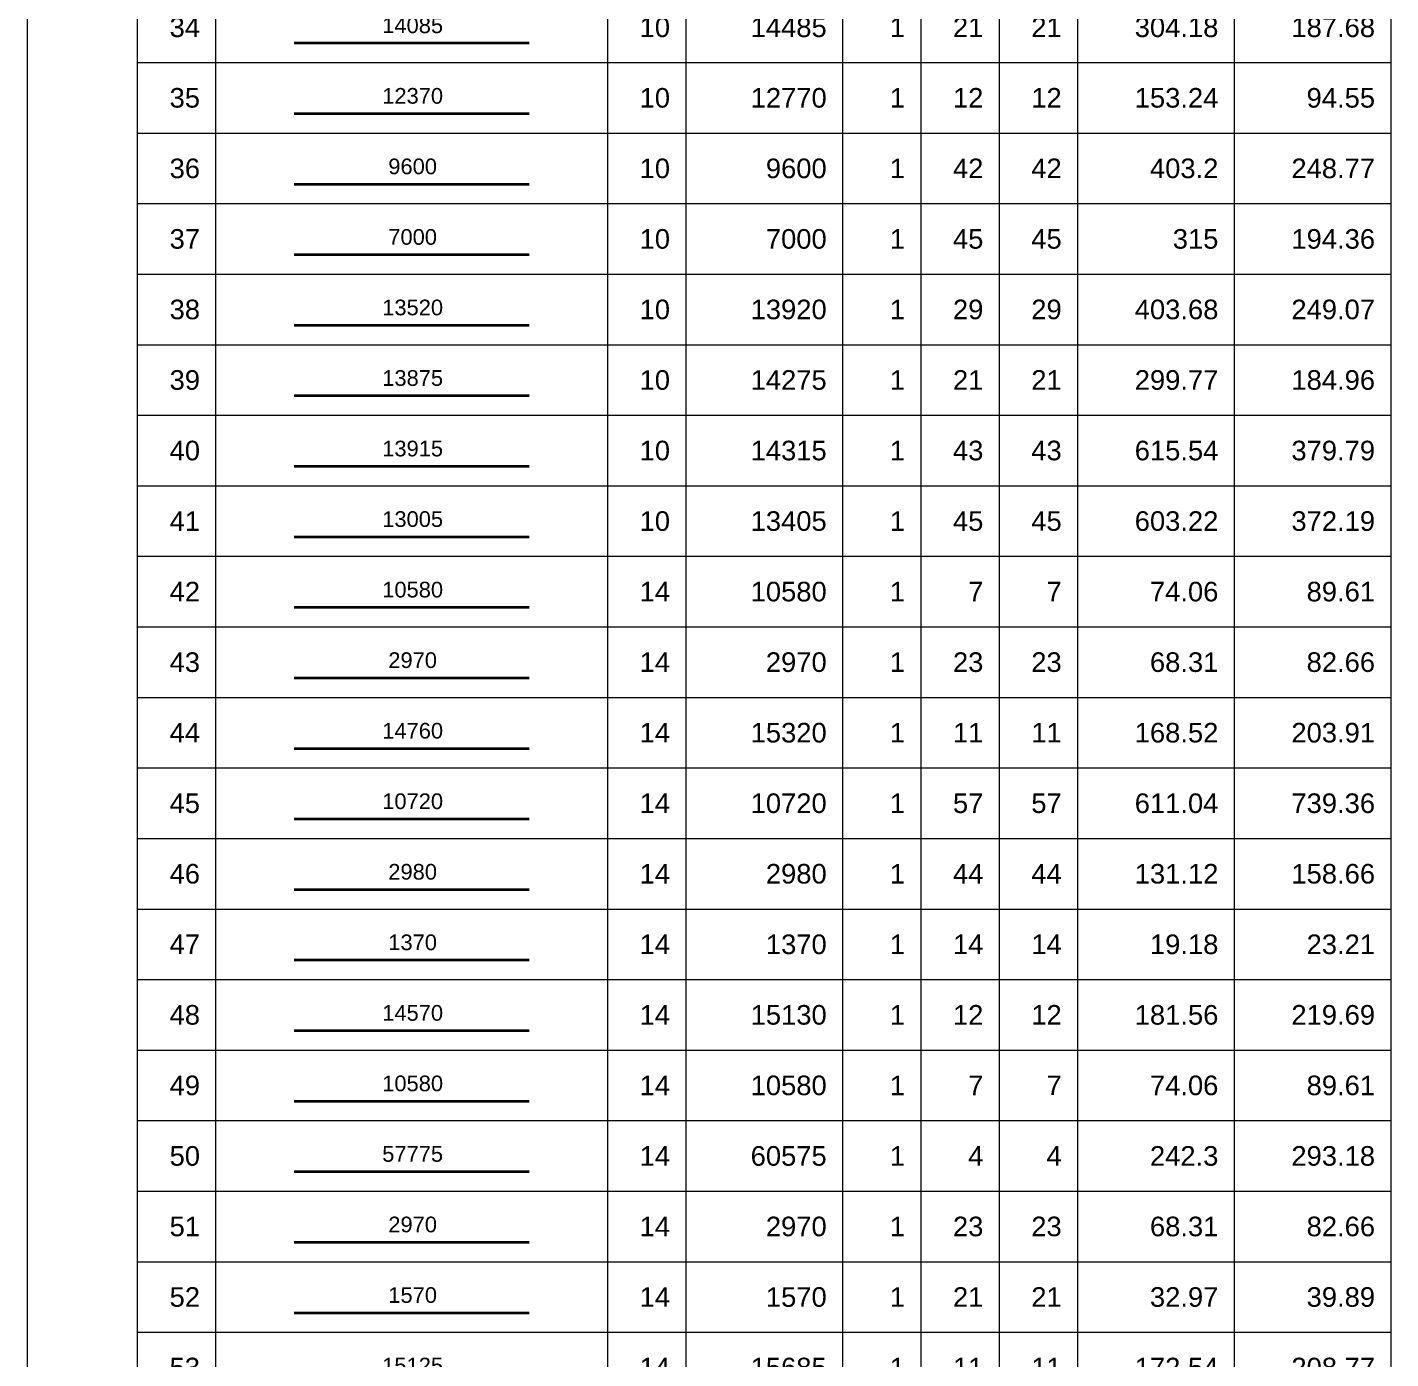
# Model space of a CAD drawing. Header units: millimetres. Extents: x -179076 to 505271, y -44005 to 99253.
# Drawn here: x -26283 to -8878, y 49258 to 66245 of the extents above; entities that cross this region are included whole.
import ezdxf
from ezdxf.enums import TextEntityAlignment as Align

# ---------------------------------------------------------------- set-up
doc = ezdxf.new("R2010")
doc.units = ezdxf.units.MM
for name, color, linetype, lineweight in [('NDC_S_REBAR', 4, 'Continuous', 35), ('NDC_S_VN TEXT', 7, 'Continuous', 20), ('NDC_Table', 3, 'Continuous', 20)]:
    doc.layers.add(name, color=color, linetype=linetype, lineweight=lineweight)
doc.styles.add('ARIAL', font='arial.ttf', dxfattribs={"width": 0.8})

# ---------------------------------------------------------------- blocks, each defined once
blk = doc.blocks.new('dang01')
at = {"layer": 'NDC_S_REBAR'}
blk.add_line((3405, -650), (6405, -650), dxfattribs=at)
at = {"layer": 'NDC_Table'}
for p, q in [((0, 0), (0, -900)), ((1405, 0), (1405, -900)), ((2405, 0), (2405, -900)), ((7405, 0), (7405, -900)), ((8405, 0), (8405, -900)), ((10405, 0), (10405, -900)), ((11405, 0), (11405, -900)), ((12405, 0), (12405, -900)), ((13405, 0), (13405, -900)), ((15405, 0), (15405, -900)), ((17405, 0), (17405, -900)), ((1405, -900), (17405, -900))]:
    blk.add_line(p, q, dxfattribs=at)
at = {"layer": 'NDC_S_VN TEXT', "style": 'ARIAL'}
for p in [(2205, -450), (8205, -450), (10205, -450), (11205, -450), (12205, -450), (13205, -450), (15205, -450), (17205, -450)]:
    blk.add_attdef('D03', text='', height=250, dxfattribs=at).set_placement(p, align=Align.MIDDLE_RIGHT)
blk.add_attdef('00000000', text='', height=200, dxfattribs=at).set_placement((4920, -425), align=Align.MIDDLE_CENTER)

msp = doc.modelspace()

# ---------------------------------------------------------------- block references
at = {"layer": 'NDC_Table'}
ref = msp.add_blockref('dang01', (-26283.5, 66695.5), dxfattribs=at)
ref.add_attrib('D03', '34', dxfattribs={"layer": 'NDC_S_VN TEXT', "height": 250, "style": 'ARIAL'}).set_placement((-24078.2, 66245.5), align=Align.MIDDLE_RIGHT)
ref.add_attrib('00000000', '14085', dxfattribs={"layer": 'NDC_S_VN TEXT', "height": 200, "style": 'ARIAL'}).set_placement((-21363.9, 66270.7), align=Align.MIDDLE_CENTER)
ref.add_attrib('D03', '10', dxfattribs={"layer": 'NDC_S_VN TEXT', "height": 250, "style": 'ARIAL'}).set_placement((-18078.2, 66245.5), align=Align.MIDDLE_RIGHT)
ref.add_attrib('D03', '14485', dxfattribs={"layer": 'NDC_S_VN TEXT', "height": 250, "style": 'ARIAL'}).set_placement((-16078.2, 66245.5), align=Align.MIDDLE_RIGHT)
ref.add_attrib('D03', '1', dxfattribs={"layer": 'NDC_S_VN TEXT', "height": 250, "style": 'ARIAL'}).set_placement((-15078.2, 66245.5), align=Align.MIDDLE_RIGHT)
ref.add_attrib('D03', '21', dxfattribs={"layer": 'NDC_S_VN TEXT', "height": 250, "style": 'ARIAL'}).set_placement((-14078.2, 66245.5), align=Align.MIDDLE_RIGHT)
ref.add_attrib('D03', '21', dxfattribs={"layer": 'NDC_S_VN TEXT', "height": 250, "style": 'ARIAL'}).set_placement((-13078.2, 66245.8), align=Align.MIDDLE_RIGHT)
ref.add_attrib('D03', '304.18', dxfattribs={"layer": 'NDC_S_VN TEXT', "height": 250, "style": 'ARIAL'}).set_placement((-11078.2, 66245.5), align=Align.MIDDLE_RIGHT)
ref.add_attrib('D03', '187.68', dxfattribs={"layer": 'NDC_S_VN TEXT', "height": 250, "style": 'ARIAL'}).set_placement((-9078.2, 66245.5), align=Align.MIDDLE_RIGHT)
ref = msp.add_blockref('dang01', (-26283.5, 65795.5), dxfattribs=at)
ref.add_attrib('D03', '35', dxfattribs={"layer": 'NDC_S_VN TEXT', "height": 250, "style": 'ARIAL'}).set_placement((-24078.2, 65345.5), align=Align.MIDDLE_RIGHT)
ref.add_attrib('00000000', '12370', dxfattribs={"layer": 'NDC_S_VN TEXT', "height": 200, "style": 'ARIAL'}).set_placement((-21363.9, 65370.7), align=Align.MIDDLE_CENTER)
ref.add_attrib('D03', '10', dxfattribs={"layer": 'NDC_S_VN TEXT', "height": 250, "style": 'ARIAL'}).set_placement((-18078.2, 65345.5), align=Align.MIDDLE_RIGHT)
ref.add_attrib('D03', '12770', dxfattribs={"layer": 'NDC_S_VN TEXT', "height": 250, "style": 'ARIAL'}).set_placement((-16078.2, 65345.5), align=Align.MIDDLE_RIGHT)
ref.add_attrib('D03', '1', dxfattribs={"layer": 'NDC_S_VN TEXT', "height": 250, "style": 'ARIAL'}).set_placement((-15078.2, 65345.5), align=Align.MIDDLE_RIGHT)
ref.add_attrib('D03', '12', dxfattribs={"layer": 'NDC_S_VN TEXT', "height": 250, "style": 'ARIAL'}).set_placement((-14078.2, 65345.5), align=Align.MIDDLE_RIGHT)
ref.add_attrib('D03', '12', dxfattribs={"layer": 'NDC_S_VN TEXT', "height": 250, "style": 'ARIAL'}).set_placement((-13078.2, 65345.8), align=Align.MIDDLE_RIGHT)
ref.add_attrib('D03', '153.24', dxfattribs={"layer": 'NDC_S_VN TEXT', "height": 250, "style": 'ARIAL'}).set_placement((-11078.2, 65345.5), align=Align.MIDDLE_RIGHT)
ref.add_attrib('D03', '94.55', dxfattribs={"layer": 'NDC_S_VN TEXT', "height": 250, "style": 'ARIAL'}).set_placement((-9078.2, 65345.5), align=Align.MIDDLE_RIGHT)
ref = msp.add_blockref('dang01', (-26283.5, 64895.5), dxfattribs=at)
ref.add_attrib('D03', '36', dxfattribs={"layer": 'NDC_S_VN TEXT', "height": 250, "style": 'ARIAL'}).set_placement((-24078.2, 64445.5), align=Align.MIDDLE_RIGHT)
ref.add_attrib('00000000', '9600', dxfattribs={"layer": 'NDC_S_VN TEXT', "height": 200, "style": 'ARIAL'}).set_placement((-21363.9, 64470.7), align=Align.MIDDLE_CENTER)
ref.add_attrib('D03', '10', dxfattribs={"layer": 'NDC_S_VN TEXT', "height": 250, "style": 'ARIAL'}).set_placement((-18078.2, 64445.5), align=Align.MIDDLE_RIGHT)
ref.add_attrib('D03', '9600', dxfattribs={"layer": 'NDC_S_VN TEXT', "height": 250, "style": 'ARIAL'}).set_placement((-16078.2, 64445.5), align=Align.MIDDLE_RIGHT)
ref.add_attrib('D03', '1', dxfattribs={"layer": 'NDC_S_VN TEXT', "height": 250, "style": 'ARIAL'}).set_placement((-15078.2, 64445.5), align=Align.MIDDLE_RIGHT)
ref.add_attrib('D03', '42', dxfattribs={"layer": 'NDC_S_VN TEXT', "height": 250, "style": 'ARIAL'}).set_placement((-14078.2, 64445.5), align=Align.MIDDLE_RIGHT)
ref.add_attrib('D03', '42', dxfattribs={"layer": 'NDC_S_VN TEXT', "height": 250, "style": 'ARIAL'}).set_placement((-13078.2, 64445.8), align=Align.MIDDLE_RIGHT)
ref.add_attrib('D03', '403.2', dxfattribs={"layer": 'NDC_S_VN TEXT', "height": 250, "style": 'ARIAL'}).set_placement((-11078.2, 64445.5), align=Align.MIDDLE_RIGHT)
ref.add_attrib('D03', '248.77', dxfattribs={"layer": 'NDC_S_VN TEXT', "height": 250, "style": 'ARIAL'}).set_placement((-9078.2, 64445.5), align=Align.MIDDLE_RIGHT)
ref = msp.add_blockref('dang01', (-26283.5, 63995.5), dxfattribs=at)
ref.add_attrib('D03', '37', dxfattribs={"layer": 'NDC_S_VN TEXT', "height": 250, "style": 'ARIAL'}).set_placement((-24078.2, 63545.5), align=Align.MIDDLE_RIGHT)
ref.add_attrib('00000000', '7000', dxfattribs={"layer": 'NDC_S_VN TEXT', "height": 200, "style": 'ARIAL'}).set_placement((-21363.9, 63570.7), align=Align.MIDDLE_CENTER)
ref.add_attrib('D03', '10', dxfattribs={"layer": 'NDC_S_VN TEXT', "height": 250, "style": 'ARIAL'}).set_placement((-18078.2, 63545.5), align=Align.MIDDLE_RIGHT)
ref.add_attrib('D03', '7000', dxfattribs={"layer": 'NDC_S_VN TEXT', "height": 250, "style": 'ARIAL'}).set_placement((-16078.2, 63545.5), align=Align.MIDDLE_RIGHT)
ref.add_attrib('D03', '1', dxfattribs={"layer": 'NDC_S_VN TEXT', "height": 250, "style": 'ARIAL'}).set_placement((-15078.2, 63545.5), align=Align.MIDDLE_RIGHT)
ref.add_attrib('D03', '45', dxfattribs={"layer": 'NDC_S_VN TEXT', "height": 250, "style": 'ARIAL'}).set_placement((-14078.2, 63545.5), align=Align.MIDDLE_RIGHT)
ref.add_attrib('D03', '45', dxfattribs={"layer": 'NDC_S_VN TEXT', "height": 250, "style": 'ARIAL'}).set_placement((-13078.2, 63545.8), align=Align.MIDDLE_RIGHT)
ref.add_attrib('D03', '315', dxfattribs={"layer": 'NDC_S_VN TEXT', "height": 250, "style": 'ARIAL'}).set_placement((-11078.2, 63545.5), align=Align.MIDDLE_RIGHT)
ref.add_attrib('D03', '194.36', dxfattribs={"layer": 'NDC_S_VN TEXT', "height": 250, "style": 'ARIAL'}).set_placement((-9078.2, 63545.5), align=Align.MIDDLE_RIGHT)
ref = msp.add_blockref('dang01', (-26283.5, 63095.5), dxfattribs=at)
ref.add_attrib('D03', '38', dxfattribs={"layer": 'NDC_S_VN TEXT', "height": 250, "style": 'ARIAL'}).set_placement((-24078.2, 62645.5), align=Align.MIDDLE_RIGHT)
ref.add_attrib('00000000', '13520', dxfattribs={"layer": 'NDC_S_VN TEXT', "height": 200, "style": 'ARIAL'}).set_placement((-21363.9, 62670.7), align=Align.MIDDLE_CENTER)
ref.add_attrib('D03', '10', dxfattribs={"layer": 'NDC_S_VN TEXT', "height": 250, "style": 'ARIAL'}).set_placement((-18078.2, 62645.5), align=Align.MIDDLE_RIGHT)
ref.add_attrib('D03', '13920', dxfattribs={"layer": 'NDC_S_VN TEXT', "height": 250, "style": 'ARIAL'}).set_placement((-16078.2, 62645.5), align=Align.MIDDLE_RIGHT)
ref.add_attrib('D03', '1', dxfattribs={"layer": 'NDC_S_VN TEXT', "height": 250, "style": 'ARIAL'}).set_placement((-15078.2, 62645.5), align=Align.MIDDLE_RIGHT)
ref.add_attrib('D03', '29', dxfattribs={"layer": 'NDC_S_VN TEXT', "height": 250, "style": 'ARIAL'}).set_placement((-14078.2, 62645.5), align=Align.MIDDLE_RIGHT)
ref.add_attrib('D03', '29', dxfattribs={"layer": 'NDC_S_VN TEXT', "height": 250, "style": 'ARIAL'}).set_placement((-13078.2, 62645.8), align=Align.MIDDLE_RIGHT)
ref.add_attrib('D03', '403.68', dxfattribs={"layer": 'NDC_S_VN TEXT', "height": 250, "style": 'ARIAL'}).set_placement((-11078.2, 62645.5), align=Align.MIDDLE_RIGHT)
ref.add_attrib('D03', '249.07', dxfattribs={"layer": 'NDC_S_VN TEXT', "height": 250, "style": 'ARIAL'}).set_placement((-9078.2, 62645.5), align=Align.MIDDLE_RIGHT)
ref = msp.add_blockref('dang01', (-26283.5, 62195.5), dxfattribs=at)
ref.add_attrib('D03', '39', dxfattribs={"layer": 'NDC_S_VN TEXT', "height": 250, "style": 'ARIAL'}).set_placement((-24078.2, 61745.5), align=Align.MIDDLE_RIGHT)
ref.add_attrib('00000000', '13875', dxfattribs={"layer": 'NDC_S_VN TEXT', "height": 200, "style": 'ARIAL'}).set_placement((-21363.9, 61770.7), align=Align.MIDDLE_CENTER)
ref.add_attrib('D03', '10', dxfattribs={"layer": 'NDC_S_VN TEXT', "height": 250, "style": 'ARIAL'}).set_placement((-18078.2, 61745.5), align=Align.MIDDLE_RIGHT)
ref.add_attrib('D03', '14275', dxfattribs={"layer": 'NDC_S_VN TEXT', "height": 250, "style": 'ARIAL'}).set_placement((-16078.2, 61745.5), align=Align.MIDDLE_RIGHT)
ref.add_attrib('D03', '1', dxfattribs={"layer": 'NDC_S_VN TEXT', "height": 250, "style": 'ARIAL'}).set_placement((-15078.2, 61745.5), align=Align.MIDDLE_RIGHT)
ref.add_attrib('D03', '21', dxfattribs={"layer": 'NDC_S_VN TEXT', "height": 250, "style": 'ARIAL'}).set_placement((-14078.2, 61745.5), align=Align.MIDDLE_RIGHT)
ref.add_attrib('D03', '21', dxfattribs={"layer": 'NDC_S_VN TEXT', "height": 250, "style": 'ARIAL'}).set_placement((-13078.2, 61745.8), align=Align.MIDDLE_RIGHT)
ref.add_attrib('D03', '299.77', dxfattribs={"layer": 'NDC_S_VN TEXT', "height": 250, "style": 'ARIAL'}).set_placement((-11078.2, 61745.5), align=Align.MIDDLE_RIGHT)
ref.add_attrib('D03', '184.96', dxfattribs={"layer": 'NDC_S_VN TEXT', "height": 250, "style": 'ARIAL'}).set_placement((-9078.2, 61745.5), align=Align.MIDDLE_RIGHT)
ref = msp.add_blockref('dang01', (-26283.5, 61295.5), dxfattribs=at)
ref.add_attrib('D03', '40', dxfattribs={"layer": 'NDC_S_VN TEXT', "height": 250, "style": 'ARIAL'}).set_placement((-24078.2, 60845.5), align=Align.MIDDLE_RIGHT)
ref.add_attrib('00000000', '13915', dxfattribs={"layer": 'NDC_S_VN TEXT', "height": 200, "style": 'ARIAL'}).set_placement((-21363.9, 60870.7), align=Align.MIDDLE_CENTER)
ref.add_attrib('D03', '10', dxfattribs={"layer": 'NDC_S_VN TEXT', "height": 250, "style": 'ARIAL'}).set_placement((-18078.2, 60845.5), align=Align.MIDDLE_RIGHT)
ref.add_attrib('D03', '14315', dxfattribs={"layer": 'NDC_S_VN TEXT', "height": 250, "style": 'ARIAL'}).set_placement((-16078.2, 60845.5), align=Align.MIDDLE_RIGHT)
ref.add_attrib('D03', '1', dxfattribs={"layer": 'NDC_S_VN TEXT', "height": 250, "style": 'ARIAL'}).set_placement((-15078.2, 60845.5), align=Align.MIDDLE_RIGHT)
ref.add_attrib('D03', '43', dxfattribs={"layer": 'NDC_S_VN TEXT', "height": 250, "style": 'ARIAL'}).set_placement((-14078.2, 60845.5), align=Align.MIDDLE_RIGHT)
ref.add_attrib('D03', '43', dxfattribs={"layer": 'NDC_S_VN TEXT', "height": 250, "style": 'ARIAL'}).set_placement((-13078.2, 60845.8), align=Align.MIDDLE_RIGHT)
ref.add_attrib('D03', '615.54', dxfattribs={"layer": 'NDC_S_VN TEXT', "height": 250, "style": 'ARIAL'}).set_placement((-11078.2, 60845.5), align=Align.MIDDLE_RIGHT)
ref.add_attrib('D03', '379.79', dxfattribs={"layer": 'NDC_S_VN TEXT', "height": 250, "style": 'ARIAL'}).set_placement((-9078.2, 60845.5), align=Align.MIDDLE_RIGHT)
ref = msp.add_blockref('dang01', (-26283.5, 60395.5), dxfattribs=at)
ref.add_attrib('D03', '41', dxfattribs={"layer": 'NDC_S_VN TEXT', "height": 250, "style": 'ARIAL'}).set_placement((-24078.2, 59945.5), align=Align.MIDDLE_RIGHT)
ref.add_attrib('00000000', '13005', dxfattribs={"layer": 'NDC_S_VN TEXT', "height": 200, "style": 'ARIAL'}).set_placement((-21363.9, 59970.7), align=Align.MIDDLE_CENTER)
ref.add_attrib('D03', '10', dxfattribs={"layer": 'NDC_S_VN TEXT', "height": 250, "style": 'ARIAL'}).set_placement((-18078.2, 59945.5), align=Align.MIDDLE_RIGHT)
ref.add_attrib('D03', '13405', dxfattribs={"layer": 'NDC_S_VN TEXT', "height": 250, "style": 'ARIAL'}).set_placement((-16078.2, 59945.5), align=Align.MIDDLE_RIGHT)
ref.add_attrib('D03', '1', dxfattribs={"layer": 'NDC_S_VN TEXT', "height": 250, "style": 'ARIAL'}).set_placement((-15078.2, 59945.5), align=Align.MIDDLE_RIGHT)
ref.add_attrib('D03', '45', dxfattribs={"layer": 'NDC_S_VN TEXT', "height": 250, "style": 'ARIAL'}).set_placement((-14078.2, 59945.5), align=Align.MIDDLE_RIGHT)
ref.add_attrib('D03', '45', dxfattribs={"layer": 'NDC_S_VN TEXT', "height": 250, "style": 'ARIAL'}).set_placement((-13078.2, 59945.8), align=Align.MIDDLE_RIGHT)
ref.add_attrib('D03', '603.22', dxfattribs={"layer": 'NDC_S_VN TEXT', "height": 250, "style": 'ARIAL'}).set_placement((-11078.2, 59945.5), align=Align.MIDDLE_RIGHT)
ref.add_attrib('D03', '372.19', dxfattribs={"layer": 'NDC_S_VN TEXT', "height": 250, "style": 'ARIAL'}).set_placement((-9078.2, 59945.5), align=Align.MIDDLE_RIGHT)
ref = msp.add_blockref('dang01', (-26283.5, 59495.5), dxfattribs=at)
ref.add_attrib('D03', '42', dxfattribs={"layer": 'NDC_S_VN TEXT', "height": 250, "style": 'ARIAL'}).set_placement((-24078.2, 59045.5), align=Align.MIDDLE_RIGHT)
ref.add_attrib('00000000', '10580', dxfattribs={"layer": 'NDC_S_VN TEXT', "height": 200, "style": 'ARIAL'}).set_placement((-21363.9, 59070.7), align=Align.MIDDLE_CENTER)
ref.add_attrib('D03', '14', dxfattribs={"layer": 'NDC_S_VN TEXT', "height": 250, "style": 'ARIAL'}).set_placement((-18078.2, 59045.5), align=Align.MIDDLE_RIGHT)
ref.add_attrib('D03', '10580', dxfattribs={"layer": 'NDC_S_VN TEXT', "height": 250, "style": 'ARIAL'}).set_placement((-16078.2, 59045.5), align=Align.MIDDLE_RIGHT)
ref.add_attrib('D03', '1', dxfattribs={"layer": 'NDC_S_VN TEXT', "height": 250, "style": 'ARIAL'}).set_placement((-15078.2, 59045.5), align=Align.MIDDLE_RIGHT)
ref.add_attrib('D03', '7', dxfattribs={"layer": 'NDC_S_VN TEXT', "height": 250, "style": 'ARIAL'}).set_placement((-14078.2, 59045.5), align=Align.MIDDLE_RIGHT)
ref.add_attrib('D03', '7', dxfattribs={"layer": 'NDC_S_VN TEXT', "height": 250, "style": 'ARIAL'}).set_placement((-13078.2, 59045.8), align=Align.MIDDLE_RIGHT)
ref.add_attrib('D03', '74.06', dxfattribs={"layer": 'NDC_S_VN TEXT', "height": 250, "style": 'ARIAL'}).set_placement((-11078.2, 59045.5), align=Align.MIDDLE_RIGHT)
ref.add_attrib('D03', '89.61', dxfattribs={"layer": 'NDC_S_VN TEXT', "height": 250, "style": 'ARIAL'}).set_placement((-9078.2, 59045.5), align=Align.MIDDLE_RIGHT)
ref = msp.add_blockref('dang01', (-26283.5, 58595.5), dxfattribs=at)
ref.add_attrib('D03', '43', dxfattribs={"layer": 'NDC_S_VN TEXT', "height": 250, "style": 'ARIAL'}).set_placement((-24078.2, 58145.5), align=Align.MIDDLE_RIGHT)
ref.add_attrib('00000000', '2970', dxfattribs={"layer": 'NDC_S_VN TEXT', "height": 200, "style": 'ARIAL'}).set_placement((-21363.9, 58170.7), align=Align.MIDDLE_CENTER)
ref.add_attrib('D03', '14', dxfattribs={"layer": 'NDC_S_VN TEXT', "height": 250, "style": 'ARIAL'}).set_placement((-18078.2, 58145.5), align=Align.MIDDLE_RIGHT)
ref.add_attrib('D03', '2970', dxfattribs={"layer": 'NDC_S_VN TEXT', "height": 250, "style": 'ARIAL'}).set_placement((-16078.2, 58145.5), align=Align.MIDDLE_RIGHT)
ref.add_attrib('D03', '1', dxfattribs={"layer": 'NDC_S_VN TEXT', "height": 250, "style": 'ARIAL'}).set_placement((-15078.2, 58145.5), align=Align.MIDDLE_RIGHT)
ref.add_attrib('D03', '23', dxfattribs={"layer": 'NDC_S_VN TEXT', "height": 250, "style": 'ARIAL'}).set_placement((-14078.2, 58145.5), align=Align.MIDDLE_RIGHT)
ref.add_attrib('D03', '23', dxfattribs={"layer": 'NDC_S_VN TEXT', "height": 250, "style": 'ARIAL'}).set_placement((-13078.2, 58145.8), align=Align.MIDDLE_RIGHT)
ref.add_attrib('D03', '68.31', dxfattribs={"layer": 'NDC_S_VN TEXT', "height": 250, "style": 'ARIAL'}).set_placement((-11078.2, 58145.5), align=Align.MIDDLE_RIGHT)
ref.add_attrib('D03', '82.66', dxfattribs={"layer": 'NDC_S_VN TEXT', "height": 250, "style": 'ARIAL'}).set_placement((-9078.2, 58145.5), align=Align.MIDDLE_RIGHT)
ref = msp.add_blockref('dang01', (-26283.5, 57695.5), dxfattribs=at)
ref.add_attrib('D03', '44', dxfattribs={"layer": 'NDC_S_VN TEXT', "height": 250, "style": 'ARIAL'}).set_placement((-24078.2, 57245.5), align=Align.MIDDLE_RIGHT)
ref.add_attrib('00000000', '14760', dxfattribs={"layer": 'NDC_S_VN TEXT', "height": 200, "style": 'ARIAL'}).set_placement((-21363.9, 57270.7), align=Align.MIDDLE_CENTER)
ref.add_attrib('D03', '14', dxfattribs={"layer": 'NDC_S_VN TEXT', "height": 250, "style": 'ARIAL'}).set_placement((-18078.2, 57245.5), align=Align.MIDDLE_RIGHT)
ref.add_attrib('D03', '15320', dxfattribs={"layer": 'NDC_S_VN TEXT', "height": 250, "style": 'ARIAL'}).set_placement((-16078.2, 57245.5), align=Align.MIDDLE_RIGHT)
ref.add_attrib('D03', '1', dxfattribs={"layer": 'NDC_S_VN TEXT', "height": 250, "style": 'ARIAL'}).set_placement((-15078.2, 57245.5), align=Align.MIDDLE_RIGHT)
ref.add_attrib('D03', '11', dxfattribs={"layer": 'NDC_S_VN TEXT', "height": 250, "style": 'ARIAL'}).set_placement((-14078.2, 57245.5), align=Align.MIDDLE_RIGHT)
ref.add_attrib('D03', '11', dxfattribs={"layer": 'NDC_S_VN TEXT', "height": 250, "style": 'ARIAL'}).set_placement((-13078.2, 57245.8), align=Align.MIDDLE_RIGHT)
ref.add_attrib('D03', '168.52', dxfattribs={"layer": 'NDC_S_VN TEXT', "height": 250, "style": 'ARIAL'}).set_placement((-11078.2, 57245.5), align=Align.MIDDLE_RIGHT)
ref.add_attrib('D03', '203.91', dxfattribs={"layer": 'NDC_S_VN TEXT', "height": 250, "style": 'ARIAL'}).set_placement((-9078.2, 57245.5), align=Align.MIDDLE_RIGHT)
ref = msp.add_blockref('dang01', (-26283.5, 56795.5), dxfattribs=at)
ref.add_attrib('D03', '45', dxfattribs={"layer": 'NDC_S_VN TEXT', "height": 250, "style": 'ARIAL'}).set_placement((-24078.2, 56345.5), align=Align.MIDDLE_RIGHT)
ref.add_attrib('00000000', '10720', dxfattribs={"layer": 'NDC_S_VN TEXT', "height": 200, "style": 'ARIAL'}).set_placement((-21363.9, 56370.7), align=Align.MIDDLE_CENTER)
ref.add_attrib('D03', '14', dxfattribs={"layer": 'NDC_S_VN TEXT', "height": 250, "style": 'ARIAL'}).set_placement((-18078.2, 56345.5), align=Align.MIDDLE_RIGHT)
ref.add_attrib('D03', '10720', dxfattribs={"layer": 'NDC_S_VN TEXT', "height": 250, "style": 'ARIAL'}).set_placement((-16078.2, 56345.5), align=Align.MIDDLE_RIGHT)
ref.add_attrib('D03', '1', dxfattribs={"layer": 'NDC_S_VN TEXT', "height": 250, "style": 'ARIAL'}).set_placement((-15078.2, 56345.5), align=Align.MIDDLE_RIGHT)
ref.add_attrib('D03', '57', dxfattribs={"layer": 'NDC_S_VN TEXT', "height": 250, "style": 'ARIAL'}).set_placement((-14078.2, 56345.5), align=Align.MIDDLE_RIGHT)
ref.add_attrib('D03', '57', dxfattribs={"layer": 'NDC_S_VN TEXT', "height": 250, "style": 'ARIAL'}).set_placement((-13078.2, 56345.8), align=Align.MIDDLE_RIGHT)
ref.add_attrib('D03', '611.04', dxfattribs={"layer": 'NDC_S_VN TEXT', "height": 250, "style": 'ARIAL'}).set_placement((-11078.2, 56345.5), align=Align.MIDDLE_RIGHT)
ref.add_attrib('D03', '739.36', dxfattribs={"layer": 'NDC_S_VN TEXT', "height": 250, "style": 'ARIAL'}).set_placement((-9078.2, 56345.5), align=Align.MIDDLE_RIGHT)
ref = msp.add_blockref('dang01', (-26283.5, 55895.5), dxfattribs=at)
ref.add_attrib('D03', '46', dxfattribs={"layer": 'NDC_S_VN TEXT', "height": 250, "style": 'ARIAL'}).set_placement((-24078.2, 55445.5), align=Align.MIDDLE_RIGHT)
ref.add_attrib('00000000', '2980', dxfattribs={"layer": 'NDC_S_VN TEXT', "height": 200, "style": 'ARIAL'}).set_placement((-21363.9, 55470.7), align=Align.MIDDLE_CENTER)
ref.add_attrib('D03', '14', dxfattribs={"layer": 'NDC_S_VN TEXT', "height": 250, "style": 'ARIAL'}).set_placement((-18078.2, 55445.5), align=Align.MIDDLE_RIGHT)
ref.add_attrib('D03', '2980', dxfattribs={"layer": 'NDC_S_VN TEXT', "height": 250, "style": 'ARIAL'}).set_placement((-16078.2, 55445.5), align=Align.MIDDLE_RIGHT)
ref.add_attrib('D03', '1', dxfattribs={"layer": 'NDC_S_VN TEXT', "height": 250, "style": 'ARIAL'}).set_placement((-15078.2, 55445.5), align=Align.MIDDLE_RIGHT)
ref.add_attrib('D03', '44', dxfattribs={"layer": 'NDC_S_VN TEXT', "height": 250, "style": 'ARIAL'}).set_placement((-14078.2, 55445.5), align=Align.MIDDLE_RIGHT)
ref.add_attrib('D03', '44', dxfattribs={"layer": 'NDC_S_VN TEXT', "height": 250, "style": 'ARIAL'}).set_placement((-13078.2, 55445.8), align=Align.MIDDLE_RIGHT)
ref.add_attrib('D03', '131.12', dxfattribs={"layer": 'NDC_S_VN TEXT', "height": 250, "style": 'ARIAL'}).set_placement((-11078.2, 55445.5), align=Align.MIDDLE_RIGHT)
ref.add_attrib('D03', '158.66', dxfattribs={"layer": 'NDC_S_VN TEXT', "height": 250, "style": 'ARIAL'}).set_placement((-9078.2, 55445.5), align=Align.MIDDLE_RIGHT)
ref = msp.add_blockref('dang01', (-26283.5, 54995.5), dxfattribs=at)
ref.add_attrib('D03', '47', dxfattribs={"layer": 'NDC_S_VN TEXT', "height": 250, "style": 'ARIAL'}).set_placement((-24078.2, 54545.5), align=Align.MIDDLE_RIGHT)
ref.add_attrib('00000000', '1370', dxfattribs={"layer": 'NDC_S_VN TEXT', "height": 200, "style": 'ARIAL'}).set_placement((-21363.9, 54570.7), align=Align.MIDDLE_CENTER)
ref.add_attrib('D03', '14', dxfattribs={"layer": 'NDC_S_VN TEXT', "height": 250, "style": 'ARIAL'}).set_placement((-18078.2, 54545.5), align=Align.MIDDLE_RIGHT)
ref.add_attrib('D03', '1370', dxfattribs={"layer": 'NDC_S_VN TEXT', "height": 250, "style": 'ARIAL'}).set_placement((-16078.2, 54545.5), align=Align.MIDDLE_RIGHT)
ref.add_attrib('D03', '1', dxfattribs={"layer": 'NDC_S_VN TEXT', "height": 250, "style": 'ARIAL'}).set_placement((-15078.2, 54545.5), align=Align.MIDDLE_RIGHT)
ref.add_attrib('D03', '14', dxfattribs={"layer": 'NDC_S_VN TEXT', "height": 250, "style": 'ARIAL'}).set_placement((-14078.2, 54545.5), align=Align.MIDDLE_RIGHT)
ref.add_attrib('D03', '14', dxfattribs={"layer": 'NDC_S_VN TEXT', "height": 250, "style": 'ARIAL'}).set_placement((-13078.2, 54545.8), align=Align.MIDDLE_RIGHT)
ref.add_attrib('D03', '19.18', dxfattribs={"layer": 'NDC_S_VN TEXT', "height": 250, "style": 'ARIAL'}).set_placement((-11078.2, 54545.5), align=Align.MIDDLE_RIGHT)
ref.add_attrib('D03', '23.21', dxfattribs={"layer": 'NDC_S_VN TEXT', "height": 250, "style": 'ARIAL'}).set_placement((-9078.2, 54545.5), align=Align.MIDDLE_RIGHT)
ref = msp.add_blockref('dang01', (-26283.5, 54095.5), dxfattribs=at)
ref.add_attrib('D03', '48', dxfattribs={"layer": 'NDC_S_VN TEXT', "height": 250, "style": 'ARIAL'}).set_placement((-24078.2, 53645.5), align=Align.MIDDLE_RIGHT)
ref.add_attrib('00000000', '14570', dxfattribs={"layer": 'NDC_S_VN TEXT', "height": 200, "style": 'ARIAL'}).set_placement((-21363.9, 53670.7), align=Align.MIDDLE_CENTER)
ref.add_attrib('D03', '14', dxfattribs={"layer": 'NDC_S_VN TEXT', "height": 250, "style": 'ARIAL'}).set_placement((-18078.2, 53645.5), align=Align.MIDDLE_RIGHT)
ref.add_attrib('D03', '15130', dxfattribs={"layer": 'NDC_S_VN TEXT', "height": 250, "style": 'ARIAL'}).set_placement((-16078.2, 53645.5), align=Align.MIDDLE_RIGHT)
ref.add_attrib('D03', '1', dxfattribs={"layer": 'NDC_S_VN TEXT', "height": 250, "style": 'ARIAL'}).set_placement((-15078.2, 53645.5), align=Align.MIDDLE_RIGHT)
ref.add_attrib('D03', '12', dxfattribs={"layer": 'NDC_S_VN TEXT', "height": 250, "style": 'ARIAL'}).set_placement((-14078.2, 53645.5), align=Align.MIDDLE_RIGHT)
ref.add_attrib('D03', '12', dxfattribs={"layer": 'NDC_S_VN TEXT', "height": 250, "style": 'ARIAL'}).set_placement((-13078.2, 53645.8), align=Align.MIDDLE_RIGHT)
ref.add_attrib('D03', '181.56', dxfattribs={"layer": 'NDC_S_VN TEXT', "height": 250, "style": 'ARIAL'}).set_placement((-11078.2, 53645.5), align=Align.MIDDLE_RIGHT)
ref.add_attrib('D03', '219.69', dxfattribs={"layer": 'NDC_S_VN TEXT', "height": 250, "style": 'ARIAL'}).set_placement((-9078.2, 53645.5), align=Align.MIDDLE_RIGHT)
ref = msp.add_blockref('dang01', (-26283.5, 53195.5), dxfattribs=at)
ref.add_attrib('D03', '49', dxfattribs={"layer": 'NDC_S_VN TEXT', "height": 250, "style": 'ARIAL'}).set_placement((-24078.2, 52745.5), align=Align.MIDDLE_RIGHT)
ref.add_attrib('00000000', '10580', dxfattribs={"layer": 'NDC_S_VN TEXT', "height": 200, "style": 'ARIAL'}).set_placement((-21363.9, 52770.7), align=Align.MIDDLE_CENTER)
ref.add_attrib('D03', '14', dxfattribs={"layer": 'NDC_S_VN TEXT', "height": 250, "style": 'ARIAL'}).set_placement((-18078.2, 52745.5), align=Align.MIDDLE_RIGHT)
ref.add_attrib('D03', '10580', dxfattribs={"layer": 'NDC_S_VN TEXT', "height": 250, "style": 'ARIAL'}).set_placement((-16078.2, 52745.5), align=Align.MIDDLE_RIGHT)
ref.add_attrib('D03', '1', dxfattribs={"layer": 'NDC_S_VN TEXT', "height": 250, "style": 'ARIAL'}).set_placement((-15078.2, 52745.5), align=Align.MIDDLE_RIGHT)
ref.add_attrib('D03', '7', dxfattribs={"layer": 'NDC_S_VN TEXT', "height": 250, "style": 'ARIAL'}).set_placement((-14078.2, 52745.5), align=Align.MIDDLE_RIGHT)
ref.add_attrib('D03', '7', dxfattribs={"layer": 'NDC_S_VN TEXT', "height": 250, "style": 'ARIAL'}).set_placement((-13078.2, 52745.8), align=Align.MIDDLE_RIGHT)
ref.add_attrib('D03', '74.06', dxfattribs={"layer": 'NDC_S_VN TEXT', "height": 250, "style": 'ARIAL'}).set_placement((-11078.2, 52745.5), align=Align.MIDDLE_RIGHT)
ref.add_attrib('D03', '89.61', dxfattribs={"layer": 'NDC_S_VN TEXT', "height": 250, "style": 'ARIAL'}).set_placement((-9078.2, 52745.5), align=Align.MIDDLE_RIGHT)
ref = msp.add_blockref('dang01', (-26283.5, 52295.5), dxfattribs=at)
ref.add_attrib('D03', '50', dxfattribs={"layer": 'NDC_S_VN TEXT', "height": 250, "style": 'ARIAL'}).set_placement((-24078.2, 51845.5), align=Align.MIDDLE_RIGHT)
ref.add_attrib('00000000', '57775', dxfattribs={"layer": 'NDC_S_VN TEXT', "height": 200, "style": 'ARIAL'}).set_placement((-21363.9, 51870.7), align=Align.MIDDLE_CENTER)
ref.add_attrib('D03', '14', dxfattribs={"layer": 'NDC_S_VN TEXT', "height": 250, "style": 'ARIAL'}).set_placement((-18078.2, 51845.5), align=Align.MIDDLE_RIGHT)
ref.add_attrib('D03', '60575', dxfattribs={"layer": 'NDC_S_VN TEXT', "height": 250, "style": 'ARIAL'}).set_placement((-16078.2, 51845.5), align=Align.MIDDLE_RIGHT)
ref.add_attrib('D03', '1', dxfattribs={"layer": 'NDC_S_VN TEXT', "height": 250, "style": 'ARIAL'}).set_placement((-15078.2, 51845.5), align=Align.MIDDLE_RIGHT)
ref.add_attrib('D03', '4', dxfattribs={"layer": 'NDC_S_VN TEXT', "height": 250, "style": 'ARIAL'}).set_placement((-14078.2, 51845.5), align=Align.MIDDLE_RIGHT)
ref.add_attrib('D03', '4', dxfattribs={"layer": 'NDC_S_VN TEXT', "height": 250, "style": 'ARIAL'}).set_placement((-13078.2, 51845.8), align=Align.MIDDLE_RIGHT)
ref.add_attrib('D03', '242.3', dxfattribs={"layer": 'NDC_S_VN TEXT', "height": 250, "style": 'ARIAL'}).set_placement((-11078.2, 51845.5), align=Align.MIDDLE_RIGHT)
ref.add_attrib('D03', '293.18', dxfattribs={"layer": 'NDC_S_VN TEXT', "height": 250, "style": 'ARIAL'}).set_placement((-9078.2, 51845.5), align=Align.MIDDLE_RIGHT)
ref = msp.add_blockref('dang01', (-26283.5, 51395.5), dxfattribs=at)
ref.add_attrib('D03', '51', dxfattribs={"layer": 'NDC_S_VN TEXT', "height": 250, "style": 'ARIAL'}).set_placement((-24078.2, 50945.5), align=Align.MIDDLE_RIGHT)
ref.add_attrib('00000000', '2970', dxfattribs={"layer": 'NDC_S_VN TEXT', "height": 200, "style": 'ARIAL'}).set_placement((-21363.9, 50970.7), align=Align.MIDDLE_CENTER)
ref.add_attrib('D03', '14', dxfattribs={"layer": 'NDC_S_VN TEXT', "height": 250, "style": 'ARIAL'}).set_placement((-18078.2, 50945.5), align=Align.MIDDLE_RIGHT)
ref.add_attrib('D03', '2970', dxfattribs={"layer": 'NDC_S_VN TEXT', "height": 250, "style": 'ARIAL'}).set_placement((-16078.2, 50945.5), align=Align.MIDDLE_RIGHT)
ref.add_attrib('D03', '1', dxfattribs={"layer": 'NDC_S_VN TEXT', "height": 250, "style": 'ARIAL'}).set_placement((-15078.2, 50945.5), align=Align.MIDDLE_RIGHT)
ref.add_attrib('D03', '23', dxfattribs={"layer": 'NDC_S_VN TEXT', "height": 250, "style": 'ARIAL'}).set_placement((-14078.2, 50945.5), align=Align.MIDDLE_RIGHT)
ref.add_attrib('D03', '23', dxfattribs={"layer": 'NDC_S_VN TEXT', "height": 250, "style": 'ARIAL'}).set_placement((-13078.2, 50945.8), align=Align.MIDDLE_RIGHT)
ref.add_attrib('D03', '68.31', dxfattribs={"layer": 'NDC_S_VN TEXT', "height": 250, "style": 'ARIAL'}).set_placement((-11078.2, 50945.5), align=Align.MIDDLE_RIGHT)
ref.add_attrib('D03', '82.66', dxfattribs={"layer": 'NDC_S_VN TEXT', "height": 250, "style": 'ARIAL'}).set_placement((-9078.2, 50945.5), align=Align.MIDDLE_RIGHT)
ref = msp.add_blockref('dang01', (-26283.5, 50495.5), dxfattribs=at)
ref.add_attrib('D03', '52', dxfattribs={"layer": 'NDC_S_VN TEXT', "height": 250, "style": 'ARIAL'}).set_placement((-24078.2, 50045.5), align=Align.MIDDLE_RIGHT)
ref.add_attrib('00000000', '1570', dxfattribs={"layer": 'NDC_S_VN TEXT', "height": 200, "style": 'ARIAL'}).set_placement((-21363.9, 50070.7), align=Align.MIDDLE_CENTER)
ref.add_attrib('D03', '14', dxfattribs={"layer": 'NDC_S_VN TEXT', "height": 250, "style": 'ARIAL'}).set_placement((-18078.2, 50045.5), align=Align.MIDDLE_RIGHT)
ref.add_attrib('D03', '1570', dxfattribs={"layer": 'NDC_S_VN TEXT', "height": 250, "style": 'ARIAL'}).set_placement((-16078.2, 50045.5), align=Align.MIDDLE_RIGHT)
ref.add_attrib('D03', '1', dxfattribs={"layer": 'NDC_S_VN TEXT', "height": 250, "style": 'ARIAL'}).set_placement((-15078.2, 50045.5), align=Align.MIDDLE_RIGHT)
ref.add_attrib('D03', '21', dxfattribs={"layer": 'NDC_S_VN TEXT', "height": 250, "style": 'ARIAL'}).set_placement((-14078.2, 50045.5), align=Align.MIDDLE_RIGHT)
ref.add_attrib('D03', '21', dxfattribs={"layer": 'NDC_S_VN TEXT', "height": 250, "style": 'ARIAL'}).set_placement((-13078.2, 50045.8), align=Align.MIDDLE_RIGHT)
ref.add_attrib('D03', '32.97', dxfattribs={"layer": 'NDC_S_VN TEXT', "height": 250, "style": 'ARIAL'}).set_placement((-11078.2, 50045.5), align=Align.MIDDLE_RIGHT)
ref.add_attrib('D03', '39.89', dxfattribs={"layer": 'NDC_S_VN TEXT', "height": 250, "style": 'ARIAL'}).set_placement((-9078.2, 50045.5), align=Align.MIDDLE_RIGHT)
ref = msp.add_blockref('dang01', (-26283.5, 49595.5), dxfattribs=at)
ref.add_attrib('D03', '53', dxfattribs={"layer": 'NDC_S_VN TEXT', "height": 250, "style": 'ARIAL'}).set_placement((-24078.2, 49145.5), align=Align.MIDDLE_RIGHT)
ref.add_attrib('00000000', '15125', dxfattribs={"layer": 'NDC_S_VN TEXT', "height": 200, "style": 'ARIAL'}).set_placement((-21363.9, 49170.7), align=Align.MIDDLE_CENTER)
ref.add_attrib('D03', '14', dxfattribs={"layer": 'NDC_S_VN TEXT', "height": 250, "style": 'ARIAL'}).set_placement((-18078.2, 49145.5), align=Align.MIDDLE_RIGHT)
ref.add_attrib('D03', '15685', dxfattribs={"layer": 'NDC_S_VN TEXT', "height": 250, "style": 'ARIAL'}).set_placement((-16078.2, 49145.5), align=Align.MIDDLE_RIGHT)
ref.add_attrib('D03', '1', dxfattribs={"layer": 'NDC_S_VN TEXT', "height": 250, "style": 'ARIAL'}).set_placement((-15078.2, 49145.5), align=Align.MIDDLE_RIGHT)
ref.add_attrib('D03', '11', dxfattribs={"layer": 'NDC_S_VN TEXT', "height": 250, "style": 'ARIAL'}).set_placement((-14078.2, 49145.5), align=Align.MIDDLE_RIGHT)
ref.add_attrib('D03', '11', dxfattribs={"layer": 'NDC_S_VN TEXT', "height": 250, "style": 'ARIAL'}).set_placement((-13078.2, 49145.8), align=Align.MIDDLE_RIGHT)
ref.add_attrib('D03', '172.54', dxfattribs={"layer": 'NDC_S_VN TEXT', "height": 250, "style": 'ARIAL'}).set_placement((-11078.2, 49145.5), align=Align.MIDDLE_RIGHT)
ref.add_attrib('D03', '208.77', dxfattribs={"layer": 'NDC_S_VN TEXT', "height": 250, "style": 'ARIAL'}).set_placement((-9078.2, 49145.5), align=Align.MIDDLE_RIGHT)

doc.saveas('drawing.dxf')
